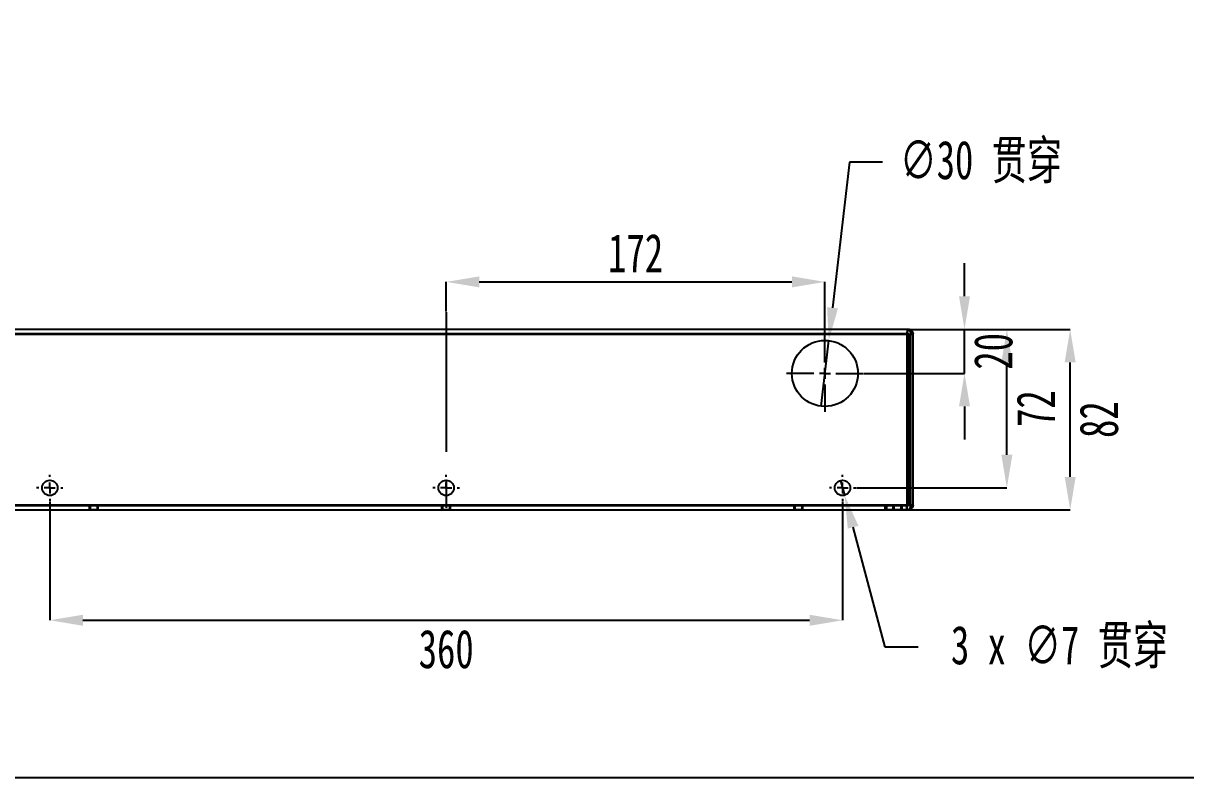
# Model space of a CAD drawing. Extents: x 315 to 565, y 50 to 191.
# Drawn here: x 369.2 to 474.8, y 50 to 118.6 of the extents above; entities that cross this region are included whole.
import ezdxf

# ---------------------------------------------------------------- set-up
doc = ezdxf.new("R2010")
doc.units = 0
doc.header["$PDSIZE"] = -1
doc.linetypes.add('CENTERX2', pattern=[20.32, 12.7, -2.54, 2.54, -2.54])
doc.layers.get('0').update_dxf_attribs({"linetype": 'CONTINUOUS'})
doc.layers.get('Defpoints').update_dxf_attribs({"linetype": 'CONTINUOUS'})
doc.layers.add('CENTER', color=52, linetype='CENTERX2')
doc.layers.add('SIZE', color=5, linetype='CONTINUOUS')
doc.styles.add('SLDTEXTSTYLE1', font='TXT', dxfattribs={"width": 0.7})
doc.dimstyles.new('SLDDIMSTYLE0', dxfattribs={"dimtxt": 3.5, "dimasz": 3, "dimexe": 0, "dimexo": 0.0625, "dimgap": 0.875, "dimtad": 2, "dimdec": 3, "dimlfac": 5, "dimrnd": 1e-09, "dimzin": 12, "dimdsep": 46, "dimtxsty": 'SLDTEXTSTYLE1', "dimsah": 1, "dimcen": 0.09, "dimadec": 0, "dimazin": 0, "dimtfac": 1, "dimtdec": 3, "dimtofl": 0, "dimtmove": 0, "dimatfit": 3, "dimfxl": 1, "dimtolj": 1, "dimtzin": 12, "dimarcsym": 0})
doc.dimstyles.new('SLDDIMSTYLE1', dxfattribs={"dimtxt": 3.5, "dimasz": 3, "dimexe": 0, "dimexo": 0.0625, "dimgap": 0.875, "dimtad": 2, "dimdec": 3, "dimlfac": 5, "dimrnd": 1e-09, "dimzin": 12, "dimdsep": 46, "dimtxsty": 'SLDTEXTSTYLE1', "dimsah": 1, "dimcen": 0.09, "dimadec": 0, "dimazin": 0, "dimtfac": 1, "dimtdec": 3, "dimtmove": 0, "dimatfit": 0, "dimfxl": 1, "dimtolj": 1, "dimtzin": 12, "dimarcsym": 0})
doc.dimstyles.new('SLDDIMSTYLE2', dxfattribs={"dimtxt": 3.5, "dimasz": 3, "dimexe": 0, "dimexo": 0.0625, "dimgap": 0.875, "dimtad": 0, "dimtih": 1, "dimtoh": 1, "dimdec": 6, "dimlfac": 5, "dimrnd": 1e-09, "dimzin": 12, "dimdsep": 46, "dimtxsty": 'SLDTEXTSTYLE1', "dimblk1": 'NONE', "dimsah": 1, "dimcen": 0, "dimadec": 0, "dimazin": 0, "dimtfac": 1, "dimtdec": 3, "dimtmove": 0, "dimatfit": 3, "dimldrblk": 'NONE', "dimfxl": 1, "dimtolj": 1, "dimtzin": 12, "dimarcsym": 0})
doc.dimstyles.new('SLDDIMSTYLE3', dxfattribs={"dimtxt": 3.5, "dimasz": 3, "dimexe": 0, "dimexo": 0.0625, "dimgap": 0.875, "dimtad": 0, "dimtih": 1, "dimtoh": 1, "dimdec": 3, "dimlfac": 5, "dimrnd": 1e-09, "dimzin": 12, "dimdsep": 46, "dimtxsty": 'SLDTEXTSTYLE1', "dimblk1": 'NONE', "dimsah": 1, "dimcen": 0, "dimadec": 0, "dimazin": 0, "dimtfac": 1, "dimtdec": 3, "dimtmove": 0, "dimatfit": 3, "dimldrblk": 'NONE', "dimfxl": 1, "dimtolj": 1, "dimtzin": 12, "dimarcsym": 0})

# ---------------------------------------------------------------- blocks, each defined once
blk = doc.blocks.new('_D')
at = {"layer": 'Defpoints', "color": 0, "transparency": 16777216}
for p in [(371.65, 75.16), (443.65, 75.16), (443.65, 64.33)]:
    blk.add_point(p, dxfattribs=at)
at = {"layer": 'SIZE', "color": 0, "lineweight": -2, "transparency": 16777216}
for p, q in [((371.65, 75.09), (371.65, 64.33)), ((443.65, 75.09), (443.65, 64.33)), ((374.65, 64.33), (440.65, 64.33))]:
    blk.add_line(p, q, dxfattribs=at)
at = {"layer": 'SIZE', "color": 0, "transparency": 16777216}
for points in [[(374.65, 64.83), (374.65, 63.83), (371.65, 64.33)], [(440.65, 64.83), (440.65, 63.83), (443.65, 64.33)]]:
    blk.add_solid(points, dxfattribs=at)
at = {"layer": 'SIZE', "color": 0, "transparency": 16777216, "insert": (407.65, 61.7), "char_height": 3.5, "attachment_point": 5, "style": 'SLDTEXTSTYLE1'}
blk.add_mtext('\\A1;360', dxfattribs=at)
blk = doc.blocks.new('_D_1')
at = {"layer": 'Defpoints', "color": 0, "transparency": 16777216}
for p in [(442.05, 95.07), (407.65, 92.32), (442.05, 90.26)]:
    blk.add_point(p, dxfattribs=at)
at = {"layer": 'SIZE', "color": 0, "lineweight": -2, "transparency": 16777216}
for p, q in [((407.65, 92.38), (407.65, 95.07)), ((410.65, 95.07), (439.05, 95.07)), ((442.05, 90.32), (442.05, 95.07))]:
    blk.add_line(p, q, dxfattribs=at)
at = {"layer": 'SIZE', "color": 0, "transparency": 16777216}
for points in [[(410.65, 95.57), (410.65, 94.57), (407.65, 95.07)], [(439.05, 95.57), (439.05, 94.57), (442.05, 95.07)]]:
    blk.add_solid(points, dxfattribs=at)
at = {"layer": 'SIZE', "color": 0, "transparency": 16777216, "insert": (424.85, 97.69), "char_height": 3.5, "attachment_point": 5, "style": 'SLDTEXTSTYLE1'}
blk.add_mtext('\\A1;172', dxfattribs=at)
blk = doc.blocks.new('_D_2')
at = {"layer": 'Defpoints', "color": 0, "transparency": 16777216}
for p in [(449.61, 90.76), (464.32, 90.76), (449.61, 74.36)]:
    blk.add_point(p, dxfattribs=at)
at = {"layer": 'SIZE', "color": 0, "lineweight": -2, "transparency": 16777216}
for p, q in [((449.67, 90.76), (464.32, 90.76)), ((464.32, 77.36), (464.32, 87.76)), ((449.67, 74.36), (464.32, 74.36))]:
    blk.add_line(p, q, dxfattribs=at)
at = {"layer": 'SIZE', "color": 0, "transparency": 16777216}
for points in [[(463.82, 87.76), (464.82, 87.76), (464.32, 90.76)], [(463.82, 77.36), (464.82, 77.36), (464.32, 74.36)]]:
    blk.add_solid(points, dxfattribs=at)
at = {"layer": 'SIZE', "color": 0, "transparency": 16777216, "insert": (466.94, 82.56), "char_height": 3.5, "attachment_point": 5, "rotation": 90, "style": 'SLDTEXTSTYLE1'}
blk.add_mtext('\\A1;82', dxfattribs=at)
blk = doc.blocks.new('_D_3')
at = {"layer": 'Defpoints', "color": 0, "transparency": 16777216}
for p in [(449.61, 90.76), (454.72, 90.76), (445.55, 86.76)]:
    blk.add_point(p, dxfattribs=at)
at = {"layer": 'SIZE', "color": 0, "lineweight": -2, "transparency": 16777216}
for p, q in [((454.72, 93.76), (454.72, 96.76)), ((449.67, 90.76), (454.72, 90.76)), ((454.72, 86.76), (454.72, 90.76)), ((445.61, 86.76), (454.72, 86.76)), ((454.72, 83.76), (454.72, 80.76))]:
    blk.add_line(p, q, dxfattribs=at)
at = {"layer": 'SIZE', "color": 0, "transparency": 16777216}
for points in [[(454.22, 93.76), (455.22, 93.76), (454.72, 90.76)], [(454.22, 83.76), (455.22, 83.76), (454.72, 86.76)]]:
    blk.add_solid(points, dxfattribs=at)
at = {"layer": 'SIZE', "color": 0, "transparency": 16777216, "insert": (457.35, 88.76), "char_height": 3.5, "attachment_point": 5, "rotation": 90, "style": 'SLDTEXTSTYLE1'}
blk.add_mtext('\\A1;20', dxfattribs=at)
blk = doc.blocks.new('_D_4')
at = {"layer": 'Defpoints', "color": 0, "transparency": 16777216}
for p in [(449.61, 90.76), (458.57, 90.76), (444.85, 76.36)]:
    blk.add_point(p, dxfattribs=at)
at = {"layer": 'SIZE', "color": 0, "lineweight": -2, "transparency": 16777216}
for p, q in [((449.67, 90.76), (458.57, 90.76)), ((458.57, 79.36), (458.57, 87.76)), ((444.91, 76.36), (458.57, 76.36))]:
    blk.add_line(p, q, dxfattribs=at)
at = {"layer": 'SIZE', "color": 0, "transparency": 16777216}
for points in [[(458.07, 87.76), (459.07, 87.76), (458.57, 90.76)], [(458.07, 79.36), (459.07, 79.36), (458.57, 76.36)]]:
    blk.add_solid(points, dxfattribs=at)
at = {"layer": 'SIZE', "color": 0, "transparency": 16777216, "insert": (461.19, 83.56), "char_height": 3.5, "attachment_point": 5, "rotation": 90, "style": 'SLDTEXTSTYLE1'}
blk.add_mtext('\\A1;72', dxfattribs=at)
blk = doc.blocks.new('_D_5')
at = {"layer": 'Defpoints', "color": 0, "transparency": 16777216}
for p in [(443.46, 77.03), (443.83, 75.68)]:
    blk.add_point(p, dxfattribs=at)
at = {"layer": 'SIZE', "color": 0, "lineweight": -2, "transparency": 16777216}
for p, q in [((443.46, 77.03), (443.83, 75.68)), ((447.52, 61.89), (444.6, 72.78)), ((450.52, 61.89), (447.52, 61.89))]:
    blk.add_line(p, q, dxfattribs=at)
at = {"layer": 'SIZE', "color": 0, "transparency": 16777216}
blk.add_solid([(445.09, 72.91), (444.12, 72.65), (443.83, 75.68)], dxfattribs=at)
at = {"layer": 'SIZE', "color": 0, "transparency": 16777216, "insert": (463.34, 61.89), "char_height": 3.5, "attachment_point": 5, "style": 'SLDTEXTSTYLE1'}
blk.add_mtext('\\A1;3 x ∅7 贯穿\\P', dxfattribs=at)
blk = doc.blocks.new('_NONE')
blk = doc.blocks.new('_D_6')
at = {"layer": 'Defpoints', "color": 0, "transparency": 16777216}
for p in [(442.39, 89.74), (441.7, 83.78)]:
    blk.add_point(p, dxfattribs=at)
at = {"layer": 'SIZE', "color": 0, "lineweight": -2, "transparency": 16777216}
for p, q in [((444.27, 105.96), (442.74, 92.72)), ((447.27, 105.96), (444.27, 105.96)), ((441.7, 83.78), (442.39, 89.74))]:
    blk.add_line(p, q, dxfattribs=at)
at = {"layer": 'SIZE', "color": 0, "transparency": 16777216}
blk.add_solid([(442.24, 92.77), (443.23, 92.66), (442.39, 89.74)], dxfattribs=at)
at = {"layer": 'SIZE', "color": 0, "transparency": 16777216, "insert": (456.21, 105.96), "char_height": 3.5, "attachment_point": 5, "style": 'SLDTEXTSTYLE1'}
blk.add_mtext('\\A1;∅30 贯穿', dxfattribs=at)
blk = doc.blocks.new('SW_CENTERMARKSYMBOL_0')
at = {"layer": 'CENTER', "color": 0}
for p, q in [((0, 1), (0, 3.5)), ((-1, 0), (-3.5, 0)), ((0, 0), (-0.5, 0)), ((0, 0), (0, 0.5)), ((0, 0), (0, -0.5)), ((0, 0), (0.5, 0)), ((1, 0), (3.5, 0)), ((0, -1), (0, -3.5))]:
    blk.add_line(p, q, dxfattribs=at)
blk = doc.blocks.new('SW_CENTERMARKSYMBOL_1')
at = {"layer": 'CENTER', "color": 0}
for p, q in [((0, 1), (0, 1.2)), ((-1, 0), (-1.2, 0)), ((0, 0), (-0.5, 0)), ((0, 0), (0, 0.5)), ((0, 0), (0, -0.5)), ((0, 0), (0.5, 0)), ((1, 0), (1.2, 0)), ((0, -1), (0, -1.2))]:
    blk.add_line(p, q, dxfattribs=at)
blk = doc.blocks.new('SW_CENTERMARKSYMBOL_2')
at = {"layer": 'CENTER', "color": 0}
for p, q in [((0, 1), (0, 1.2)), ((-1, 0), (-1.2, 0)), ((0, 0), (-0.5, 0)), ((0, 0), (0, 0.5)), ((0, 0), (0, -0.5)), ((0, 0), (0.5, 0)), ((1, 0), (1.2, 0)), ((0, -1), (0, -1.2))]:
    blk.add_line(p, q, dxfattribs=at)
blk = doc.blocks.new('SW_CENTERMARKSYMBOL_3')
at = {"layer": 'CENTER', "color": 0}
for p, q in [((0, 1), (0, 1.2)), ((-1, 0), (-1.2, 0)), ((0, 0), (-0.5, 0)), ((0, 0), (0, 0.5)), ((0, 0), (0, -0.5)), ((0, 0), (0.5, 0)), ((1, 0), (1.2, 0)), ((0, -1), (0, -1.2))]:
    blk.add_line(p, q, dxfattribs=at)

msp = doc.modelspace()

# ---------------------------------------------------------------- linework, layer by layer
at = {"color": 7, "linetype": 'Continuous'}
for p, q in [((449.60546917, 90.75656723), (365.68546917, 90.75656723)), ((449.60546917, 90.35656723), (365.68546917, 90.35656723)), ((365.78689053, 90.31656723), (449.50404781, 90.31656723)), ((449.50404781, 74.79656723), (449.50404781, 90.31656723)), ((449.50404781, 90.31656723), (449.64546917, 90.31656723)), ((449.50404781, 90.31656723), (449.84546917, 90.31656723)), ((449.64546917, 90.31656723), (449.64546917, 74.79656723)), ((449.84546917, 74.79656723), (449.84546917, 90.31656723)), ((449.84546917, 90.31656723), (450.04546917, 90.31656723)), ((450.04546917, 90.31656723), (449.84546917, 90.31656723)), ((450.04546917, 74.79656723), (450.04546917, 90.31656723)), ((449.50404781, 74.79656723), (365.78689053, 74.79656723)), ((449.46404781, 74.75656723), (365.82689053, 74.75656723)), ((365.82689053, 74.35656723), (449.46404781, 74.35656723)), ((367.78689053, 74.75656723), (447.50404781, 74.75656723)), ((367.78689053, 74.35656723), (447.50404781, 74.35656723)), ((375.24546917, 74.35656723), (375.24546917, 74.75656723)), ((375.24546917, 74.35656723), (375.24546917, 74.75656723)), ((375.31546917, 74.75656723), (375.31546917, 74.35656723)), ((375.31546917, 74.75656723), (375.31546917, 74.35656723)), ((375.31546917, 74.75656723), (375.97546917, 74.75656723)), ((375.31546917, 74.75656723), (375.97546917, 74.75656723)), ((375.97546917, 74.35656723), (375.31546917, 74.35656723)), ((375.97546917, 74.35656723), (375.31546917, 74.35656723)), ((375.97546917, 74.35656723), (375.97546917, 74.75656723)), ((375.97546917, 74.35656723), (375.97546917, 74.75656723)), ((376.04546917, 74.35656723), (376.04546917, 74.75656723)), ((376.04546917, 74.35656723), (376.04546917, 74.75656723)), ((407.24546917, 74.35656723), (407.24546917, 74.75656723)), ((407.24546917, 74.35656723), (407.24546917, 74.75656723)), ((407.31546917, 74.75656723), (407.31546917, 74.35656723)), ((407.31546917, 74.75656723), (407.31546917, 74.35656723)), ((407.31546917, 74.75656723), (407.97546917, 74.75656723)), ((407.31546917, 74.75656723), (407.97546917, 74.75656723)), ((407.97546917, 74.35656723), (407.31546917, 74.35656723)), ((407.97546917, 74.35656723), (407.31546917, 74.35656723)), ((407.97546917, 74.35656723), (407.97546917, 74.75656723)), ((407.97546917, 74.35656723), (407.97546917, 74.75656723)), ((408.04546917, 74.35656723), (408.04546917, 74.75656723)), ((408.04546917, 74.35656723), (408.04546917, 74.75656723)), ((439.24546917, 74.35656723), (439.24546917, 74.75656723)), ((439.24546917, 74.35656723), (439.24546917, 74.75656723)), ((439.31546917, 74.75656723), (439.31546917, 74.35656723)), ((439.31546917, 74.75656723), (439.31546917, 74.35656723)), ((439.31546917, 74.75656723), (439.97546917, 74.75656723)), ((439.31546917, 74.75656723), (439.97546917, 74.75656723)), ((439.97546917, 74.35656723), (439.31546917, 74.35656723)), ((439.97546917, 74.35656723), (439.31546917, 74.35656723)), ((439.97546917, 74.35656723), (439.97546917, 74.75656723)), ((439.97546917, 74.35656723), (439.97546917, 74.75656723)), ((440.04546917, 74.35656723), (440.04546917, 74.75656723)), ((440.04546917, 74.35656723), (440.04546917, 74.75656723)), ((447.50404781, 74.35656723), (447.50404781, 74.75656723)), ((449.46404781, 74.75656723), (447.50404781, 74.75656723)), ((447.50404781, 74.75656723), (447.64546917, 74.75656723)), ((449.46404781, 74.35656723), (447.50404781, 74.35656723)), ((447.50404781, 74.35656723), (447.64546917, 74.35656723)), ((447.64546917, 74.75656723), (449.60546917, 74.75656723)), ((447.64546917, 74.75656723), (447.64546917, 74.35656723)), ((447.64546917, 74.35656723), (449.60546917, 74.35656723)), ((448.24546917, 74.35656723), (448.24546917, 74.75656723)), ((448.24546917, 74.35656723), (448.24546917, 74.75656723)), ((448.31546917, 74.75656723), (448.31546917, 74.35656723)), ((448.31546917, 74.75656723), (448.31546917, 74.35656723)), ((448.31546917, 74.75656723), (448.97546917, 74.75656723)), ((448.31546917, 74.75656723), (448.97546917, 74.75656723)), ((448.97546917, 74.35656723), (448.31546917, 74.35656723)), ((448.97546917, 74.35656723), (448.31546917, 74.35656723)), ((448.97546917, 74.35656723), (448.97546917, 74.75656723)), ((448.97546917, 74.35656723), (448.97546917, 74.75656723)), ((449.04546917, 74.35656723), (449.04546917, 74.75656723)), ((449.04546917, 74.35656723), (449.04546917, 74.75656723)), ((449.46404781, 74.75656723), (449.60546917, 74.75656723)), ((449.46404781, 74.35656723), (449.60546917, 74.35656723)), ((449.50404781, 74.79656723), (449.64546917, 74.79656723)), ((449.50404781, 74.79656723), (449.84546917, 74.79656723)), ((449.84546917, 74.79656723), (450.04546917, 74.79656723)), ((450.04546917, 74.79656723), (449.84546917, 74.79656723))]:
    msp.add_line(p, q, dxfattribs=at)
msp.add_lwpolyline([(314.63099526, 190.66092236), (565.27785254, 190.66092236), (565.27785254, 50.02356472), (314.63099526, 50.02356472)], close=True)
for centre, radius in [((442.04546917, 86.75656723), 3), ((442.04546917, 86.75656723), 3), ((371.64546917, 76.35656723), 0.7), ((371.64546917, 76.35656723), 0.7), ((407.64546917, 76.35656723), 0.7), ((407.64546917, 76.35656723), 0.7), ((443.64546917, 76.35656723), 0.7), ((443.64546917, 76.35656723), 0.7)]:
    msp.add_circle(centre, radius, dxfattribs=at)
for points in [[(449.52940315, 90.48494794), (449.52095137, 90.43173629), (449.51249959, 90.37416309), (449.50404781, 90.31656723)], [(449.50404781, 90.31656723), (449.51249959, 90.37416309), (449.52095137, 90.43173629), (449.52940315, 90.48494794)], [(449.50404781, 90.31656723), (449.51249959, 90.32180321), (449.52095137, 90.32703714), (449.52940315, 90.33187456)], [(449.51672426, 90.32437009), (449.51249878, 90.32180264), (449.5082733, 90.31918497), (449.50404781, 90.31656723)], [(449.52785463, 90.33098394), (449.52414451, 90.32883995), (449.52043438, 90.32662441), (449.51672426, 90.32437009)], [(449.52940315, 90.33187456), (449.52888698, 90.33157913), (449.5283708, 90.33128223), (449.52785463, 90.33098394)], [(449.55475849, 90.62769421), (449.54630671, 90.58696778), (449.53785493, 90.53815958), (449.52940315, 90.48494794)], [(449.52940315, 90.48494794), (449.53785493, 90.53815958), (449.54630671, 90.58696778), (449.55475849, 90.62769421)], [(449.55631511, 90.34552511), (449.54734446, 90.34169128), (449.53837381, 90.33700897), (449.52940315, 90.33187456)], [(449.52940315, 90.33187456), (449.53362928, 90.33429341), (449.5378554, 90.33661351), (449.54208152, 90.3387904)], [(449.54208152, 90.3387904), (449.54579864, 90.34070509), (449.54951575, 90.342509), (449.55323287, 90.34417535)], [(449.55323287, 90.34417535), (449.56244228, 90.34830383), (449.57165169, 90.35157489), (449.58086109, 90.35369709)], [(449.58011383, 90.72307422), (449.57166205, 90.70103324), (449.56321027, 90.66842064), (449.55475849, 90.62769421)], [(449.55475849, 90.62769421), (449.56321027, 90.66842064), (449.57166205, 90.70103324), (449.58011383, 90.72307422)], [(449.56743512, 90.34982565), (449.56372845, 90.34854985), (449.56002178, 90.34710924), (449.55631511, 90.34552511)], [(449.58011383, 90.35352241), (449.57588759, 90.35252046), (449.57166136, 90.35128029), (449.56743512, 90.34982565)], [(449.60546917, 90.75656723), (449.59701739, 90.75656723), (449.58856561, 90.7451152), (449.58011383, 90.72307422)], [(449.58011383, 90.72307422), (449.58856561, 90.7451152), (449.59701739, 90.75656723), (449.60546917, 90.75656723)], [(449.60546917, 90.35656723), (449.59701739, 90.35656723), (449.58856561, 90.35552613), (449.58011383, 90.35352241)], [(449.58086109, 90.35369709), (449.58483788, 90.35461349), (449.58881466, 90.35531799), (449.59279144, 90.35579863)], [(449.59279144, 90.35579863), (449.59701735, 90.35630938), (449.60124326, 90.35656723), (449.60546917, 90.35656723)], [(449.77384988, 90.72307422), (449.72063824, 90.7451152), (449.66306504, 90.75656723), (449.60546917, 90.75656723)], [(449.60546917, 90.75656723), (449.66306504, 90.75656723), (449.72063824, 90.7451152), (449.77384988, 90.72307422)], [(449.60546917, 90.35656723), (449.61070516, 90.35656723), (449.61593909, 90.35552613), (449.62077651, 90.35352241)], [(449.61327282, 90.35579863), (449.61070512, 90.35630938), (449.60808718, 90.35656723), (449.60546917, 90.35656723)], [(449.62034779, 90.35369709), (449.6180609, 90.35461349), (449.61568915, 90.35531799), (449.61327282, 90.35579863)], [(449.6344138, 90.34417535), (449.63047595, 90.34830383), (449.62564376, 90.35157489), (449.62034779, 90.35369709)], [(449.62077651, 90.35352241), (449.62319542, 90.35252046), (449.62551558, 90.35128029), (449.62769252, 90.34982565)], [(449.62769252, 90.34982565), (449.62960182, 90.34854985), (449.63140097, 90.34710924), (449.63306339, 90.34552511)], [(449.63306339, 90.34552511), (449.63708668, 90.34169128), (449.64029761, 90.33700897), (449.64242435, 90.33187456)], [(449.63872771, 90.3387904), (449.63744832, 90.34070509), (449.6360032, 90.342509), (449.6344138, 90.34417535)], [(449.64242435, 90.33187456), (449.64142243, 90.33429341), (449.6401823, 90.33661351), (449.63872771, 90.3387904)], [(449.64242435, 90.33187456), (449.64254672, 90.33157913), (449.64266555, 90.33128223), (449.64278081, 90.33098394)], [(449.64546917, 90.31656723), (449.64546917, 90.32180321), (449.64442808, 90.32703714), (449.64242435, 90.33187456)], [(449.64278081, 90.33098394), (449.64360922, 90.32883995), (449.64425236, 90.32662441), (449.64470073, 90.32437009)], [(449.64470073, 90.32437009), (449.64521138, 90.32180264), (449.64546917, 90.31918497), (449.64546917, 90.31656723)], [(449.77384988, 90.72307422), (449.82706152, 90.70103324), (449.87586973, 90.66842064), (449.91659615, 90.62769421)], [(449.91659615, 90.62769421), (449.87586973, 90.66842064), (449.82706152, 90.70103324), (449.77384988, 90.72307422)], [(450.01197616, 90.48494794), (449.98993518, 90.53815958), (449.95732258, 90.58696778), (449.91659615, 90.62769421)], [(449.91659615, 90.62769421), (449.95732258, 90.58696778), (449.98993518, 90.53815958), (450.01197616, 90.48494794)], [(450.04546917, 90.31656723), (450.04546917, 90.37416309), (450.03401715, 90.43173629), (450.01197616, 90.48494794)], [(450.01197616, 90.48494794), (450.03401715, 90.43173629), (450.04546917, 90.37416309), (450.04546917, 90.31656723)], [(449.469048, 74.75733587), (449.46738127, 74.75682509), (449.46571454, 74.75656723), (449.46404781, 74.75656723)], [(449.46404781, 74.75656723), (449.46571435, 74.75656723), (449.46738088, 74.75682503), (449.46904742, 74.75733569)], [(449.47404781, 74.39006023), (449.47071448, 74.36801925), (449.46738115, 74.35656723), (449.46404781, 74.35656723)], [(449.46404781, 74.35656723), (449.46738115, 74.35656723), (449.47071448, 74.36801925), (449.47404781, 74.39006023)], [(449.46904742, 74.75733569), (449.47071422, 74.75784644), (449.47238102, 74.7586101), (449.47404781, 74.75961204)], [(449.47404781, 74.75961204), (449.47238121, 74.75861022), (449.47071461, 74.75784662), (449.469048, 74.75733587)], [(449.47904835, 74.76330891), (449.4773815, 74.76185423), (449.47571466, 74.76061401), (449.47404781, 74.75961204)], [(449.47404781, 74.75961204), (449.47571427, 74.76061378), (449.47738073, 74.76185365), (449.47904718, 74.76330789)], [(449.48404781, 74.48544024), (449.48071448, 74.44471382), (449.47738115, 74.41210121), (449.47404781, 74.39006023)], [(449.47404781, 74.39006023), (449.47738115, 74.41210121), (449.48071448, 74.44471382), (449.48404781, 74.48544024)], [(449.47904718, 74.76330789), (449.48071406, 74.7647625), (449.48238094, 74.76643152), (449.48404781, 74.76828295)], [(449.48404781, 74.76828295), (449.48238132, 74.76643195), (449.48071484, 74.76476328), (449.47904835, 74.76330891)], [(449.48904845, 74.77434524), (449.48738157, 74.77216815), (449.48571469, 74.77013439), (449.48404781, 74.76828295)], [(449.48404781, 74.76828295), (449.4857143, 74.77013396), (449.48738079, 74.7721672), (449.48904728, 74.77434372)], [(449.49404781, 74.62818652), (449.49071448, 74.57497487), (449.48738115, 74.52616667), (449.48404781, 74.48544024)], [(449.48404781, 74.48544024), (449.48738115, 74.52616667), (449.49071448, 74.57497487), (449.49404781, 74.62818652)], [(449.48904728, 74.77434372), (449.49071412, 74.7765207), (449.49238097, 74.77884092), (449.49404781, 74.78125989)], [(449.49404781, 74.78125989), (449.49238136, 74.77884148), (449.4907149, 74.77652179), (449.48904845, 74.77434524)], [(449.50404781, 74.79656723), (449.50071448, 74.73897136), (449.49738115, 74.68139816), (449.49404781, 74.62818652)], [(449.49404781, 74.62818652), (449.49738115, 74.68139816), (449.50071448, 74.73897136), (449.50404781, 74.79656723)], [(449.49904787, 74.78876369), (449.49738118, 74.78619598), (449.4957145, 74.78367862), (449.49404781, 74.78125989)], [(449.49404781, 74.78125989), (449.4957145, 74.78367862), (449.49738118, 74.78619598), (449.49904787, 74.78876369)], [(449.50404781, 74.79656723), (449.50238116, 74.79394926), (449.50071452, 74.79133136), (449.49904787, 74.78876369)], [(449.49904787, 74.78876369), (449.50071451, 74.79133136), (449.50238116, 74.79394926), (449.50404781, 74.79656723)], [(449.61327308, 74.75733587), (449.61070529, 74.75682509), (449.60808726, 74.75656723), (449.60546917, 74.75656723)], [(449.60546917, 74.75656723), (449.60808696, 74.75656723), (449.61070468, 74.75682503), (449.61327217, 74.75733569)], [(449.60546917, 74.35656723), (449.66306504, 74.35656723), (449.72063824, 74.36801925), (449.77384988, 74.39006023)], [(449.77384988, 74.39006023), (449.72063824, 74.36801925), (449.66306504, 74.35656723), (449.60546917, 74.35656723)], [(449.61327217, 74.75733569), (449.61584007, 74.75784644), (449.6183576, 74.7586101), (449.62077651, 74.75961204)], [(449.62077651, 74.75961204), (449.61835789, 74.75861022), (449.61584066, 74.75784662), (449.61327308, 74.75733587)], [(449.62769268, 74.76330891), (449.62551569, 74.76185423), (449.62319548, 74.76061401), (449.62077651, 74.75961204)], [(449.62077651, 74.75961204), (449.62319491, 74.76061378), (449.62551461, 74.76185365), (449.62769115, 74.76330789)], [(449.62769115, 74.76330789), (449.62986825, 74.7647625), (449.63190201, 74.76643152), (449.63375344, 74.76828295)], [(449.63375344, 74.76828295), (449.63190244, 74.76643195), (449.6298692, 74.76476328), (449.62769268, 74.76330891)], [(449.63872851, 74.77434524), (449.6372739, 74.77216815), (449.63560488, 74.77013439), (449.63375344, 74.76828295)], [(449.63375344, 74.76828295), (449.63560444, 74.77013396), (449.63727312, 74.7721672), (449.63872749, 74.77434372)], [(449.63872749, 74.77434372), (449.64018217, 74.7765207), (449.64142238, 74.77884092), (449.64242435, 74.78125989)], [(449.64242435, 74.78125989), (449.64142261, 74.77884148), (449.64018275, 74.77652179), (449.63872851, 74.77434524)], [(449.6447006, 74.78876369), (449.64418985, 74.78619598), (449.64342622, 74.78367862), (449.64242435, 74.78125989)], [(449.64242435, 74.78125989), (449.64342622, 74.78367862), (449.64418985, 74.78619598), (449.6447006, 74.78876369)], [(449.64546917, 74.79656723), (449.64546917, 74.79394926), (449.64521133, 74.79133136), (449.6447006, 74.78876369)], [(449.6447006, 74.78876369), (449.64521133, 74.79133136), (449.64546917, 74.79394926), (449.64546917, 74.79656723)], [(449.77384988, 74.39006023), (449.82706152, 74.41210121), (449.87586973, 74.44471382), (449.91659615, 74.48544024)], [(449.91659615, 74.48544024), (449.87586973, 74.44471382), (449.82706152, 74.41210121), (449.77384988, 74.39006023)], [(449.91659615, 74.48544024), (449.95732258, 74.52616667), (449.98993518, 74.57497487), (450.01197616, 74.62818652)], [(450.01197616, 74.62818652), (449.98993518, 74.57497487), (449.95732258, 74.52616667), (449.91659615, 74.48544024)], [(450.01197616, 74.62818652), (450.03401715, 74.68139816), (450.04546917, 74.73897136), (450.04546917, 74.79656723)], [(450.04546917, 74.79656723), (450.04546917, 74.73897136), (450.03401715, 74.68139816), (450.01197616, 74.62818652)]]:
    msp.add_open_spline(points, degree=3, dxfattribs=at)
for points, knots in [([(449.60546917, 90.75656723), (449.66005209, 90.75656723), (449.7129313, 90.74679566), (449.81605547, 90.70685121), (449.86446104, 90.676773), (449.94766406, 90.59898525), (449.98346358, 90.54957508), (450.03202026, 90.44007218), (450.04546917, 90.3785963), (450.04546917, 90.31656723)], [0, 0, 0, 0, 0.25, 0.25, 0.5, 0.5, 0.75, 0.75, 1, 1, 1, 1]), ([(449.84546917, 90.31656723), (449.84546894, 90.34742778), (449.84367301, 90.37833454), (449.83661462, 90.43862328), (449.83150911, 90.46732501), (449.81838041, 90.52203872), (449.8101266, 90.54825904), (449.79134998, 90.59624871), (449.78102693, 90.61789289), (449.75852406, 90.65682897), (449.74612451, 90.67419015), (449.72001987, 90.70411101), (449.70658437, 90.7165022), (449.66511375, 90.7463758), (449.63479017, 90.75656723), (449.60546917, 90.75656723)], [0, 0, 0, 0, 0.125, 0.125, 0.25, 0.25, 0.375, 0.375, 0.5, 0.5, 0.625, 0.625, 0.75, 0.75, 1, 1, 1, 1]), ([(449.60546917, 90.75656723), (449.63493647, 90.75656723), (449.66433057, 90.74679566), (449.72017863, 90.70685121), (449.74691347, 90.676773), (449.79203744, 90.59898525), (449.81175971, 90.54957508), (449.83806173, 90.44007218), (449.84546871, 90.3785963), (449.84546917, 90.31656723)], [0, 0, 0, 0, 0.25, 0.25, 0.5, 0.5, 0.75, 0.75, 1, 1, 1, 1]), ([(450.04546917, 90.31656723), (450.04546917, 90.34742778), (450.04217134, 90.37833454), (450.0292984, 90.43862328), (450.01992393, 90.46732501), (449.99568558, 90.52203872), (449.98064942, 90.54825904), (449.94639397, 90.59624871), (449.9273669, 90.61789289), (449.88586481, 90.65682897), (449.86328549, 90.67419015), (449.81566444, 90.70411101), (449.79096193, 90.7165022), (449.71436103, 90.7463758), (449.6597811, 90.75656723), (449.60546917, 90.75656723)], [0, 0, 0, 0, 0.125, 0.125, 0.25, 0.25, 0.375, 0.375, 0.5, 0.5, 0.625, 0.625, 0.75, 0.75, 1, 1, 1, 1]), ([(449.64546917, 90.31656723), (449.64546917, 90.32945889), (449.63905206, 90.34060204), (449.62354989, 90.35358036), (449.61443307, 90.35656723), (449.60546917, 90.35656723)], [0, 0, 0, 0, 0.5, 0.5, 1, 1, 1, 1]), ([(449.64546917, 90.31656723), (449.64546917, 90.32945889), (449.63905206, 90.34060204), (449.62354989, 90.35358036), (449.61443307, 90.35656723), (449.60546917, 90.35656723)], [0, 0, 0, 0, 0.5, 0.5, 1, 1, 1, 1]), ([(449.64546917, 74.79656723), (449.64546917, 74.78367556), (449.63905206, 74.77253241), (449.62354989, 74.75955409), (449.61443307, 74.75656723), (449.60546917, 74.75656723)], [0, 0, 0, 0, 0.5, 0.5, 1, 1, 1, 1]), ([(449.60546917, 74.35656723), (449.63493647, 74.35656723), (449.66433057, 74.3663388), (449.72017863, 74.40628324), (449.74691347, 74.43636145), (449.79203744, 74.51414921), (449.81175971, 74.56355938), (449.83806173, 74.67306227), (449.84546871, 74.73453815), (449.84546917, 74.79656723)], [0, 0, 0, 0, 0.25, 0.25, 0.5, 0.5, 0.75, 0.75, 1, 1, 1, 1]), ([(450.04546917, 74.79656723), (450.04546917, 74.76570667), (450.04217134, 74.73479991), (450.0292984, 74.67451118), (450.01992393, 74.64580945), (449.99568558, 74.59109573), (449.98064942, 74.56487541), (449.94639397, 74.51688574), (449.9273669, 74.49524157), (449.88586481, 74.45630548), (449.86328549, 74.43894431), (449.81566444, 74.40902344), (449.79096193, 74.39663225), (449.71436103, 74.36675865), (449.6597811, 74.35656723), (449.60546917, 74.35656723)], [0, 0, 0, 0, 0.125, 0.125, 0.25, 0.25, 0.375, 0.375, 0.5, 0.5, 0.625, 0.625, 0.75, 0.75, 1, 1, 1, 1]), ([(449.64546917, 74.79656723), (449.64546917, 74.78367595), (449.63905246, 74.77253304), (449.6235509, 74.75955463), (449.6144328, 74.75656723), (449.60546917, 74.75656723)], [0, 0, 0, 0, 0.5, 0.5, 1, 1, 1, 1]), ([(449.84546917, 74.79656723), (449.84546894, 74.76570667), (449.84367301, 74.73479991), (449.83661462, 74.67451118), (449.83150911, 74.64580945), (449.81838041, 74.59109573), (449.8101266, 74.56487541), (449.79134998, 74.51688574), (449.78102693, 74.49524157), (449.75852406, 74.45630548), (449.74612451, 74.43894431), (449.72001987, 74.40902344), (449.70658437, 74.39663225), (449.66511375, 74.36675865), (449.63479017, 74.35656723), (449.60546917, 74.35656723)], [0, 0, 0, 0, 0.125, 0.125, 0.25, 0.25, 0.375, 0.375, 0.5, 0.5, 0.625, 0.625, 0.75, 0.75, 1, 1, 1, 1]), ([(449.60546917, 74.35656723), (449.66005209, 74.35656723), (449.7129313, 74.3663388), (449.81605547, 74.40628324), (449.86446104, 74.43636145), (449.94766406, 74.51414921), (449.98346358, 74.56355938), (450.03202026, 74.67306227), (450.04546917, 74.73453815), (450.04546917, 74.79656723)], [0, 0, 0, 0, 0.25, 0.25, 0.5, 0.5, 0.75, 0.75, 1, 1, 1, 1])]:
    msp.add_open_spline(points, degree=3, knots=knots, dxfattribs=at)
at = {"layer": 'CENTER', "linetype": 'CENTERX2'}
msp.add_line((407.64546917, 92.31656723), (407.64546917, 72.79656723), dxfattribs=at)

# ---------------------------------------------------------------- block references
at = {"layer": 'CENTER'}
for name, p in [('SW_CENTERMARKSYMBOL_0', (442.04546917, 86.75656723)), ('SW_CENTERMARKSYMBOL_3', (371.64546917, 76.35656723)), ('SW_CENTERMARKSYMBOL_2', (407.64546917, 76.35656723)), ('SW_CENTERMARKSYMBOL_1', (443.64546917, 76.35656723))]:
    msp.add_blockref(name, p, dxfattribs=at)

# ---------------------------------------------------------------- dimensions: what is measured, and where the dimension line sits
at = {"layer": 'SIZE'}
for p1, p2, text, dimstyle, picture, middle in [((441.70058996, 83.77645677), (442.39034838, 89.73667768), '<> 贯穿', 'SLDDIMSTYLE3', '_D_6', (456.20625735, 105.96484149)), ((443.46442111, 77.03274886), (443.82651723, 75.68038559), '3 x <> 贯穿\\P', 'SLDDIMSTYLE2', '_D_5', (463.33586459, 61.89028464))]:
    dim = msp.add_diameter_dim_2p(p1=p1, p2=p2, text=text, dimstyle=dimstyle, dxfattribs=at)
    dim.commit()
    dim.dimension.update_dxf_attribs({"geometry": picture, "text_midpoint": middle, "dimtype": 163})
for base, p1, p2, picture, middle in [((442.04546917, 95.06526093), (407.64546917, 92.31656723), (442.04546917, 90.25656723), '_D_1', (424.84546917, 95.06526093)), ((443.64546917, 64.32568224), (371.64546917, 75.15656723), (443.64546917, 75.15656723), '_D', (407.64546917, 64.32568224))]:
    dim = msp.add_linear_dim(base=base, p1=p1, p2=p2, dimstyle='SLDDIMSTYLE0', dxfattribs=at)
    dim.commit()
    dim.dimension.update_dxf_attribs({"geometry": picture, "text_midpoint": middle, "dimtype": 160})
for base, p1, picture, middle in [((454.72454862, 90.75656723), (445.54546917, 86.75656723), '_D_3', (454.72454862, 88.75656723)), ((458.56969072, 90.75656723), (444.84546917, 76.35656723), '_D_4', (458.56969072, 83.55656723)), ((464.31506245, 90.75656723), (449.60546917, 74.35656723), '_D_2', (464.31506245, 82.55656723))]:
    dim = msp.add_linear_dim(base=base, p1=p1, p2=(449.60546917, 90.75656723), angle=90, dimstyle='SLDDIMSTYLE1', dxfattribs=at)
    dim.commit()
    dim.dimension.update_dxf_attribs({"geometry": picture, "text_midpoint": middle, "dimtype": 160})

doc.saveas('drawing.dxf')
